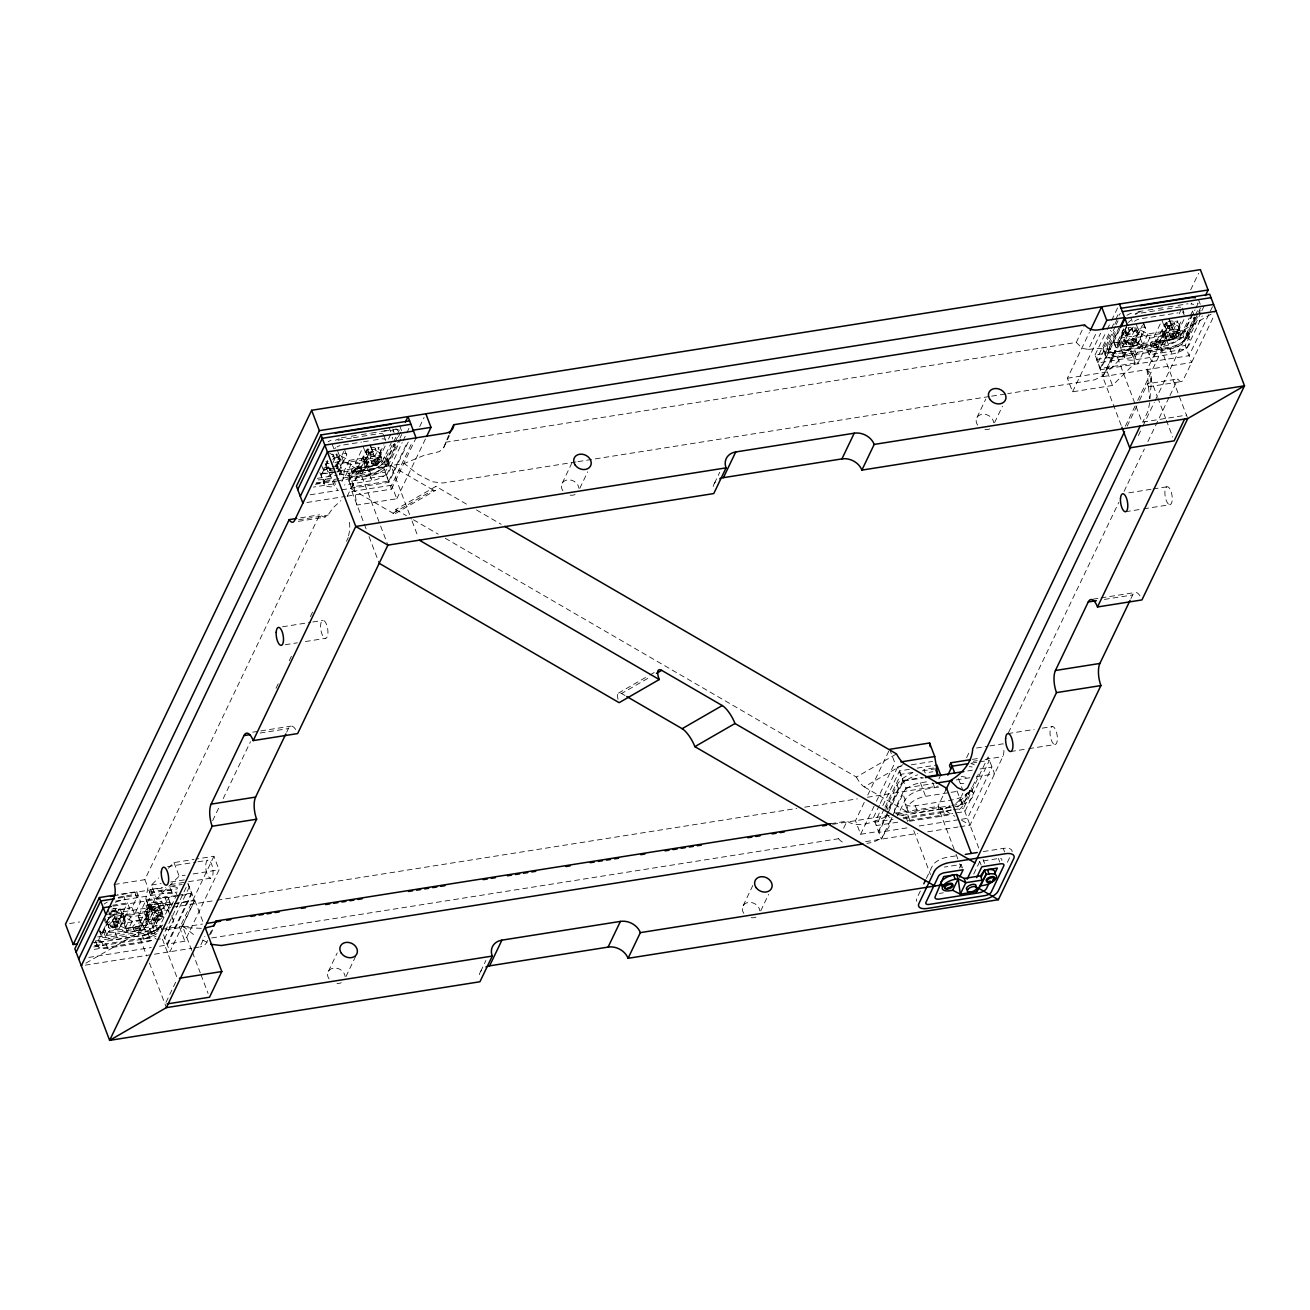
<?xml version="1.0" encoding="UTF-8"?>
<svg xmlns="http://www.w3.org/2000/svg" width="1310" height="1310" viewBox="0 0 1310 1310"><rect width="100%" height="100%" fill="white"/><g stroke="black" fill="none" stroke-linecap="round" stroke-linejoin="round"><path stroke-width="0.75" stroke-dasharray="5 3.75" d="M1150 398.633L1151.605 378.328L1150.065 372.58L1147.052 369.78L1159.415 343.957L1214.452 312.206M448.691 435.264L443.746 447.496L439.44 451.606L424.178 455.323L404.233 463.478L359.562 470.552L329.121 452.867M348.558 535.921L349.835 529.289L349.508 519.448M1149.689 402.694L1148.1 410.963L1142.828 422M1151.605 378.328L1148.412 386.794L1147.478 383.781L1177.903 378.967L1178.754 380.211A12.15 4.618 81 0 0 1183.356 379.736L1214.436 314.826M339.29 472.975L345.414 476.07L361.74 473.5L365.719 467.768L367.226 462.037L365.605 457.763L349.279 460.35L341.632 456.453L336.13 467.932L343.793 471.813L360.119 469.226L369.616 452.032L372.531 451.573A10.857 4.847 -20.8 0 1 379.703 455.733L382.143 461.89A5.109 2.276 -20.8 0 1 376.183 465.328L357.515 468.276L355.501 462.938L362.379 448.56M1127.713 324.323L1120.001 338.193L1122.031 343.531L1134.853 341.501L1142.516 345.381L1158.842 342.794L1168.34 325.601L1171.255 325.142A10.857 4.847 -20.8 0 1 1178.427 329.301L1180.867 335.458A5.109 2.276 -20.8 0 1 1174.906 338.897L1156.239 341.861L1154.208 336.523L1161.102 322.129M1168.34 325.601L1162.822 337.079L1164.443 341.353L1165.949 335.606L1169.961 329.874L1172.876 329.416A10.857 4.847 -20.8 0 1 1180.048 333.575A10.857 4.847 -20.8 0 1 1167.39 340.878L1164.443 341.353L1160.463 347.068L1165.949 335.606L1164.328 331.332L1148.002 333.919L1140.339 330.038L1137.424 330.497A10.857 4.847 -20.8 0 0 1124.766 337.8L1126.387 342.074A10.857 4.847 -20.8 0 0 1133.559 346.233L1136.474 345.774L1144.138 349.655L1160.807 346.855A22.974 10.251 -20.8 0 0 1187.613 331.397L1194.507 317.004M892.012 817.358L888.933 826.97L881.499 838.089L873.033 842.363L866.974 843.329M1159.415 343.957L1114.761 351.014L1110.454 364.458L1103.02 375.593L1094.554 379.867L1007.783 393.606M105.062 918.294L107.076 923.648L105.914 923.828L110.122 915.051L108.091 909.713L119.75 907.879L125.498 923.01L162.817 917.098L157.528 902.754M334.967 468.112L323.308 469.962L327.5 461.185L325.469 455.847M169.006 911.121A15.311 6.828 -20.8 0 0 160.246 910.319L122.927 916.23A15.311 6.828 -20.8 0 0 105.046 926.547L97.497 942.316A15.311 6.828 -20.8 0 0 107.617 948.194L144.935 942.283A15.311 6.828 -20.8 0 0 155.972 938.353M321.851 473.876L329.416 458.107M161.736 901.231L163.766 906.569L150.945 908.6L141.447 925.793L143.068 930.067L147.064 924.336L149.979 923.878A10.857 4.847 -20.8 0 0 162.636 916.574A10.857 4.847 -20.8 0 0 155.481 912.399L152.566 912.874L148.554 918.588L132.228 921.176L124.597 917.295L121.65 917.753L120.029 913.496A10.857 4.847 -20.8 0 0 107.371 920.783L108.992 925.056A10.857 4.847 -20.8 0 0 116.164 929.232L119.079 928.757L126.726 932.638L143.068 930.067L148.554 918.588L145.868 911.842L150.077 903.081L161.736 901.231L157.544 909.991L156.365 910.172L158.395 915.51L152.91 926.989A6.386 2.849 -20.8 0 1 145.459 931.279L105.815 937.551A6.386 2.849 -20.8 0 1 101.59 935.111L107.076 923.648M116.164 929.232L112.775 920.193L119.75 907.879M332.936 462.774L337.145 453.997L335.966 454.193L337.996 459.532L339.159 459.335L337.145 453.997M114.379 916.82L116.41 922.158L114.805 925.531A3.832 1.703 -20.8 0 0 117.327 927.005A3.832 1.703 -20.8 0 0 121.797 924.434L129.543 908.239L127.528 902.901L112.595 905.259M337.996 459.532L339.618 456.158A3.832 1.703 -20.8 0 1 344.088 453.571A3.832 1.703 -20.8 0 1 346.61 455.045L338.864 471.24L320.197 474.187A5.109 2.276 -20.8 0 1 319.034 474.285M116.41 922.158L117.572 921.978L121.781 913.217M335.802 466.36L339.159 459.335M112.775 920.193A3.832 1.703 -20.8 0 0 115.296 921.667A3.832 1.703 -20.8 0 0 119.767 919.096L127.528 902.901M338.864 471.24L336.834 465.901L343.728 451.508M136.731 897.759L135.421 894.337L136.715 891.635L117.081 894.746M114.412 884.479L144.837 879.665L319.591 514.814L323.455 516.893L327.025 516.451L333.018 507.903L340.78 500.682M136.715 891.635L140.596 901.837L134.586 914.38L132.015 907.601L138.025 895.058L118.375 898.169M339.356 474.711L341.058 471.142L329.399 472.975A15.311 6.828 -20.8 0 1 320.639 472.173M110.122 915.051L122.976 913.021L130.607 916.902L132.228 921.176L126.726 932.638L125.105 928.381L130.607 916.902L146.933 914.331L150.945 908.6M341.926 481.49L343.646 477.921L341.058 471.142M150.716 895.549L149.422 892.126L150.716 889.424L162.505 887.558M328.695 467.506A15.311 6.828 -20.8 0 0 321.441 476.807A15.311 6.828 -20.8 0 0 331.97 479.755L369.305 473.86A15.311 6.828 -20.8 0 0 387.171 463.543L384.6 456.764A15.311 6.828 -20.8 0 1 366.718 467.064L355.059 468.915L357.63 475.694L351.62 488.237L347.756 478.052L349.049 475.35L350.343 478.772M145.868 911.842L147.047 911.662L149.078 917L147.457 920.373A3.832 1.703 -20.8 0 1 142.986 922.944A3.832 1.703 -20.8 0 1 140.465 921.47L138.434 916.132L146.18 899.954L164.847 896.99A5.109 2.276 -20.8 0 1 168.22 898.955L170.251 904.293L157.642 930.591A5.109 2.276 -20.8 0 1 151.682 934.03L95.712 942.889A5.109 2.276 -20.8 0 1 94.549 942.987M150.716 889.424L154.596 899.626L148.587 912.169L145.999 905.39L152.009 892.847L177.554 888.802M355.059 468.915L349.049 481.458L386.368 475.546L402.154 442.6M140.465 921.47L148.21 905.292L146.18 899.954M357.515 468.276L365.277 452.097A3.832 1.703 -20.8 0 1 369.748 449.51A3.832 1.703 -20.8 0 1 372.269 450.984L365.293 463.314L363.263 457.976L367.455 449.199L368.634 449.019L370.665 454.357M138.434 916.132A3.832 1.703 -20.8 0 0 140.956 917.606A3.832 1.703 -20.8 0 0 145.426 915.035L147.047 911.662M144.837 879.665L148.014 887.492L145.852 898.676L147.391 904.424L150.421 907.224L138.041 933.047L81.302 965.781M347.199 496.375L359.562 470.552L379.9 524.098M365.605 457.763L360.119 469.226L361.74 473.5L371.238 456.306L374.152 455.847A10.857 4.847 -20.8 0 1 381.325 460.007A10.857 4.847 -20.8 0 1 368.667 467.31L365.719 467.768L364.098 463.494L369.616 452.032L371.238 456.306L365.719 467.768M152.566 912.874L147.064 924.336L145.443 920.062L148.357 919.604A10.857 4.847 -20.8 0 0 161.015 912.3A10.857 4.847 -20.8 0 0 153.859 908.141L155.481 912.399M100.133 931.885A6.386 2.849 -20.8 0 0 103.785 932.212L143.429 925.941A6.386 2.849 -20.8 0 0 150.879 921.651L156.365 910.172M364.098 463.494L376.952 461.464L374.922 456.126L379.13 447.365L377.951 447.545L379.982 452.883L381.161 452.703L379.13 447.365M379.982 452.883L383.912 444.696M158.395 915.51L159.574 915.33L163.766 906.569M376.952 461.464L381.161 452.703M97.677 936.928L149.668 928.692A5.109 2.276 -20.8 0 0 155.612 925.253L168.22 898.955M385.156 446.022L380.113 456.551A5.109 2.276 -20.8 0 1 374.152 459.99L355.501 462.938M388.513 439.014L391.035 433.757M382.143 461.89L391.313 442.731M171.233 906.16L175.54 897.17M339.323 474.842L369.305 470.11A12.756 5.699 -20.8 0 0 384.207 461.513L392.82 443.533M393.671 441.732L396.259 436.328M397.127 434.543L399.714 429.14M212.646 820.666L219.687 805.961M223.208 798.609L250.505 741.624M276.05 688.307L278.686 682.805M289.248 660.731L291.901 655.229M310.388 616.617L313.024 611.099M346.479 541.243L348.247 537.575M360.709 473.5A22.974 10.251 -20.8 0 0 387.514 458.042L394.408 443.648M395.276 441.847L397.847 436.459M383.601 467.555L348.738 473.074L353.897 486.632L388.759 481.114L383.601 467.555L394.932 443.893A15.311 6.828 -20.8 0 1 394.736 447.758L387.171 463.543A15.311 6.828 -20.8 0 0 377.051 457.665L339.732 463.576A15.311 6.828 -20.8 0 0 335.982 464.428M398.42 436.623L401.908 429.352M337.341 480.819L371.336 475.448A12.756 5.699 -20.8 0 0 386.237 466.851L399.157 439.882M400.008 438.08L401.728 434.478M347.199 496.13L391.526 489.121L385.075 472.14L400.86 439.194M189.344 886.935L164.782 938.189L156.725 939.466M403.038 440.782L409.162 427.961M188.198 884.643L191.424 893.125L167.025 944.068L184.857 941.235L219.065 869.824L213.923 856.265L195.96 859.098M388.759 481.114L407.05 442.911M408.245 442.059L388.955 482.342L340.6 489.989M213.923 856.265L179.716 927.676L184.857 941.235M353.897 486.632L356.877 505.087L396.799 498.766L391.641 485.208L412.699 441.257M419.708 426.601L424.096 417.448M194.486 900.494L169.94 951.748L163.488 934.767L188.034 883.513L194.486 900.494L174.345 903.687M391.526 489.121L416.072 437.867M174.59 903.523L194.781 900.33L182.483 926.023L191.735 950.372M396.799 498.766L425.734 438.342M286.661 732.175L288.397 728.573A16.211 6.157 81 0 1 296.175 730.358M165.961 1002.412L175.638 982.222M193.765 947.981L199.791 947.032L204.851 936.47M209.289 935.078L211.827 929.805M210.566 934.357L213.808 927.595M443.746 447.496L449.412 435.673M328.417 971.299L337.21 952.943M562.252 483.095L571.913 462.905M345.987 976.507L355.665 956.316M579.822 488.302L587.731 471.796M480.639 971.48L485.912 960.476M714.458 483.292L719.73 472.271M743.163 905.652L752.824 885.462M976.982 417.448L985.775 399.091M760.733 910.859L768.642 894.337M994.552 422.671L1002.478 406.149M211.647 937.96L838.564 838.728L840.25 835.207M843.624 828.182L846.997 821.141C859.933 829.738 876.062 820.224 888.769 815.737M445.318 442.305L1076.28 342.434L1084.713 324.847M864.24 802.408L855.479 820.715L860.621 834.274L878.47 831.457L902.868 780.514L897.71 766.956L901.591 766.334M867.76 795.088L889.687 749.304M1135.066 362.985L1100.204 368.503L1095.062 354.944L1129.924 349.426L1135.066 362.985L1112.468 385.484L1072.562 391.805L1067.404 378.246L1089.331 332.462M1076.28 342.434L1082.486 348.509L1088.397 349.344L1096.83 331.741M860.621 834.274L875.538 803.145M876.406 801.311L894.828 762.862L890.325 750.99M1072.562 391.805L1100.629 333.198M879.419 805.159L873.312 817.899L881.384 839.137L891.913 817.178M880.287 803.341L897.71 766.956M1095.062 354.944L1106.377 331.283M1107.261 329.465L1110.749 322.194M1111.617 320.377L1117.708 307.637M879.321 813.019L874.949 822.156L893.076 819.29M882.825 805.683L899.495 770.902L909.32 769.347M1126.649 327.074L1102.971 376.51L1096.535 359.529L1110.553 330.235M1111.437 328.401L1114.941 321.081M1115.809 319.263L1119.329 311.927M1197.864 313.45L1184.944 340.42A12.756 5.699 -20.8 0 1 1170.059 349.017L1114.073 357.876A12.756 5.699 -20.8 0 1 1105.64 352.979L1103.61 347.641L1111.371 331.463M1114.81 324.258L1118.265 317.069M884.135 809.105L876.243 825.578L898.398 822.074M885.003 807.271L900.789 774.325L914.544 772.147M1115.367 326.337L1097.829 362.952L1135.148 357.04L1141.157 344.497L1129.498 346.331A15.311 6.828 -20.8 0 1 1119.379 340.469L1124.406 329.94M1116.235 324.503L1117.987 320.835M885.92 809.613A22.974 10.251 -20.8 0 1 886.706 806.583L897.055 785.001A22.974 10.251 -20.8 0 1 912.579 772.834M1108.293 343.957A22.974 10.251 -20.8 0 0 1123.472 352.767L1124.782 356.189A22.974 10.251 -20.8 0 1 1109.603 347.363L1108.293 343.957L1114.335 331.365M1105.64 352.979L1116.841 329.596M888.868 808.204L898.349 788.423A22.974 10.251 -20.8 0 1 917.622 774.832M1109.603 347.363L1119.935 325.781M1100.204 368.503L1119.379 328.482M887.59 814.05L878.813 832.358L909.042 827.576M888.458 812.233L903.36 781.104L923.517 777.911M1119.69 329.449L1100.4 369.731L1189.038 355.698L1213.584 304.444M1143.303 323.292L1145.333 328.63L1137.588 344.808L1118.92 347.756A5.109 2.276 -20.8 0 1 1115.547 345.807L1123.947 328.27M894.943 812.642A15.311 6.828 -20.8 0 1 895.008 808.892L902.574 793.123A15.311 6.828 -20.8 0 1 920.439 782.807L928.217 781.579M1121.18 425.39L1102.676 376.674L1114.99 350.982L1142.025 422.18L1186.467 415.139M892.781 815.344L905.947 787.883L899.495 770.902M1122.031 343.531L1126.223 334.77L1124.193 329.432M1126.223 334.77L1127.386 334.574L1130.53 328.024M1133.314 327.123A15.311 6.828 -20.8 0 0 1129.515 331.463L1121.949 347.248A15.311 6.828 -20.8 0 0 1132.069 353.127L1169.388 347.215A15.311 6.828 -20.8 0 0 1187.269 336.899L1194.818 321.13A15.311 6.828 -20.8 0 0 1194.884 317.38M1137.882 332.92L1133.69 341.681L1131.66 336.342L1135.852 327.582L1134.689 327.762L1136.72 333.1L1137.882 332.92L1135.852 327.582M1136.72 333.1L1138.341 329.727A3.832 1.703 -20.8 0 1 1142.811 327.156A3.832 1.703 -20.8 0 1 1145.333 328.63M1137.588 344.808L1135.557 339.47L1142.451 325.077M1141.157 344.497L1143.728 351.276L1137.719 363.82L1133.854 353.618L1135.148 350.916L1123.472 352.767M938.975 778.779L940.695 775.192M1192.247 314.334L1184.682 330.12A15.311 6.828 -20.8 0 1 1166.817 340.436L1155.158 342.27L1157.729 349.066L1151.719 361.609L1147.838 351.407L1149.132 348.706L1150.442 352.128M1155.158 342.27L1149.148 354.813L1186.467 348.918L1202.253 315.972M1156.239 341.861L1164.001 325.666A3.832 1.703 -20.8 0 1 1168.454 323.095A3.832 1.703 -20.8 0 1 1170.993 324.569L1164.017 336.883L1161.986 331.545L1166.178 322.784L1167.357 322.587L1169.961 329.874L1164.443 341.353M1164.328 331.332L1158.842 342.794L1187.761 418.545M946.606 788.276L937.894 806.452L955.334 852.351M966.583 757.737L969.236 752.202M1125.372 426.192L1136.851 402.252M1137.735 400.401L1175.659 321.196M1179.197 313.827L1181.833 308.308M1190.659 289.887L1198.601 273.315M1127.173 426.159L1138.652 402.203M1139.536 400.369L1147.478 383.781M1162.822 337.079L1175.676 335.032L1173.645 329.694L1177.854 320.934L1176.675 321.114L1178.705 326.452L1179.868 326.272L1177.854 320.934M1178.705 326.452L1181.849 319.902M1175.676 335.032L1179.868 326.272M1183.863 319.607L1178.836 330.12A5.109 2.276 -20.8 0 1 1172.876 333.559L1154.208 336.523M1180.867 335.458L1189.251 317.937M1190.102 316.185L1193.459 309.16M956.513 802.899A15.311 6.828 -20.8 0 0 960.328 798.56L962.85 793.303M1103.61 347.641A12.756 5.699 -20.8 0 0 1112.043 352.537L1168.029 343.678A12.756 5.699 -20.8 0 0 1182.93 335.082L1194.982 309.913M1195.85 308.112L1198.421 302.725M1195.359 315.219L1197.946 309.815L1199.239 313.237A22.974 10.251 -20.8 0 0 1200.025 310.208M951.862 805.453L961.966 803.865L967.255 792.812M1138.406 435.477L1141.927 428.108M1142.811 426.274L1154.274 402.334M1155.158 400.483L1194.867 317.593M920.34 891.029L916.885 898.218A12.756 5.699 -20.8 0 0 916.836 901.346M926.366 878.437L932.392 865.844A12.756 5.699 -20.8 0 1 947.294 857.264L957.283 855.676M1198.732 311.649L1200.451 308.063M959.084 809.678A15.311 6.828 -20.8 0 0 962.899 805.339L970.464 789.553A15.311 6.828 -20.8 0 1 952.583 799.87L915.264 805.781A15.311 6.828 -20.8 0 1 905.144 799.902L902.574 793.123M957.053 807.009A22.974 10.251 -20.8 0 0 967.32 797.446L977.653 775.864A22.974 10.251 -20.8 0 0 978.439 772.851M1160.807 346.855L1162.101 350.278A22.974 10.251 -20.8 0 0 1188.907 334.82L1197.52 316.823M978.75 848.061L963.587 808.139L988.133 756.885L994.585 773.85L972.413 777.37M1102.676 376.674L1191.625 362.477L1185.173 345.496L1200.942 312.55M1201.827 310.716L1204.463 305.23M1008.438 732.749L1118.773 502.418M1124.062 491.365L1144.367 448.986M1147.888 441.617L1169.077 397.389M1169.961 395.555L1177.903 378.967M959.952 826.708L970.039 825.12L1002.854 756.591A12.15 4.618 81 0 0 1003.886 749.074M959.378 868.022L961.098 864.42L944.313 867.089M973.739 874.065L979.765 861.472L998.417 858.508A5.109 2.276 -20.8 0 1 1001.79 860.474M1130.956 598.539L1132.691 594.937A16.211 6.157 81 0 1 1140.47 596.705M1007.39 862.291L1009.977 856.887M122.976 913.021L117.458 924.5L119.079 928.757L124.597 917.295L122.976 913.021L125.105 928.381L141.447 925.793M175.917 895.581L156.561 898.644L151.403 885.085L158.461 878.044M168.351 868.203L174.001 862.586L193.962 859.426M156.561 898.644L179.159 876.144L185.152 875.195M1067.404 378.246L1107.31 371.925L1129.924 349.426M366.112 528.88L350.867 488.728L393.049 513.225A12.15 3.701 60 0 0 396.046 510.998L395.784 509.525L435.919 486.387L469.438 505.857M393.049 513.225L433.168 490.087A12.15 3.701 60 0 0 436.165 487.86L435.919 486.387M395.374 513.52L435.493 490.366M618.467 693.121L648.122 676.025M649.858 675.01L655.098 671.997M618.058 699.311A16.211 4.945 60 0 1 621.562 693.514L647.73 678.416M445.203 538.23L856.396 777.059L896.531 753.905M856.396 777.059L857.444 778.975A12.15 3.701 60 0 0 864.289 786.917L904.408 763.779M341.32 437.818L349.311 436.541M351.309 436.23L359.317 434.969M361.314 434.642L370.222 433.233M371.303 433.07L380.047 431.678M381.308 431.481L387.302 430.531M1138.046 311.698L1146.037 310.437M1148.035 310.126L1156.566 308.767M1158.04 308.538L1166.391 307.211M1168.029 306.949L1176.2 305.656M1178.034 305.377L1188.023 303.789M351.473 438.015L339.585 439.898A6.386 2.849 -20.8 0 0 338.013 440.258M353.454 437.704L379.229 433.626A6.386 2.849 -20.8 0 1 382.88 433.97M343.597 444.925L361.429 442.109M363.41 441.798L371.352 440.537M373.334 440.225L381.259 438.965A6.386 2.849 -20.8 0 1 385.697 440.569M1142.304 318.51L1178.001 312.861M333.379 458.467A10.857 4.847 -20.8 0 1 338.717 456.928L341.632 456.453L343.253 460.727L350.9 464.608L367.226 462.037M335 462.741A10.857 4.847 -20.8 0 1 340.338 461.185L343.253 460.727L337.751 472.19L336.13 467.932M1126.387 342.074A10.857 4.847 -20.8 0 1 1139.045 334.77L1141.96 334.312L1149.623 338.193L1165.949 335.606M325.158 464.002L329.056 463.38M363.263 457.976L374.922 456.126M1120.001 338.193L1131.66 336.342M1161.986 331.545L1173.645 329.694M1119.379 340.469L1121.949 347.248A15.311 6.828 -20.8 0 1 1139.815 336.932L1177.15 331.021A15.311 6.828 -20.8 0 1 1187.269 336.899L1184.682 330.12M323.767 467.965L336.834 465.901M1115.547 345.807L1113.516 340.469A5.109 2.276 -20.8 0 0 1116.89 342.418L1135.557 339.47M338.553 471.207A15.311 6.828 -20.8 0 1 342.303 470.356L379.622 464.444A15.311 6.828 -20.8 0 1 389.741 470.323A15.311 6.828 -20.8 0 1 371.876 480.639L344.366 484.978M1142.402 343.711L1179.721 337.8A15.311 6.828 -20.8 0 1 1189.84 343.678A15.311 6.828 -20.8 0 1 1171.959 353.995L1134.64 359.906A15.311 6.828 -20.8 0 1 1124.52 354.027A15.311 6.828 -20.8 0 1 1142.402 343.711L1139.815 336.932M317.331 478.33L337.325 475.17M318.15 479.853A22.974 10.251 -20.8 0 0 323.39 479.411L333.1 477.872M316.087 483.062L333.755 480.262L337.636 490.464M347.756 478.052L385.075 472.14M1096.535 359.529L1133.854 353.618M1147.838 351.407L1185.173 345.496M315.35 484.307L336.342 480.983L335.049 483.685L313.45 487.091M310.126 494.803L338.586 490.3M391.641 485.208L351.735 491.512L348.738 473.074M306.917 502.516L345.185 496.457M575.991 461.939L442.813 483.03L432.234 481.752L417.677 474.122L404.233 463.478M578.005 461.628L989.623 396.471M991.654 396.16L1005.769 393.917M300.579 517.827L319.591 514.814M298.549 519.792L328.106 515.108M298.369 521.347L325.437 517.057M1148.412 386.794L1181.293 381.587M282.518 626.786L310.798 622.299M312.812 621.988L322.915 620.383M1128.827 492.822L1151.048 489.301M1153.078 488.99L1167.21 486.747M285.22 644.733L297.337 642.817M305.41 641.54L325.617 638.33A9.072 3.439 81 0 0 326.567 624.559A9.072 3.439 81 0 0 320.623 625.181A9.072 3.439 81 0 0 325.617 638.33M1125.47 511.735L1141.632 509.181M1143.646 508.853L1169.912 504.694A9.072 3.439 81 0 0 1170.862 490.923A9.072 3.439 81 0 0 1164.918 491.545A9.072 3.439 81 0 0 1169.912 504.694M252.765 732.175L258.823 731.226M260.837 730.898L291.131 726.1M1093.015 599.178L1099.074 598.228M1101.088 597.9L1135.426 592.464M260.117 733.043L288.397 728.573M1104.412 599.407L1132.691 594.937M167.664 866.598L195.927 862.127M197.957 861.8L208.061 860.195M1007.914 733.6L1034.163 729.441M1042.252 728.163L1052.356 726.559M976.523 748.026L987.937 746.209M989.836 745.914L1003.149 743.802L1003.575 745.947M193.127 873.934L219.065 869.824M151.403 885.085L161.081 883.546M170.775 882.023L184.333 879.878M911.269 764.811L932.573 761.438M170.349 884.545L186.511 881.99M188.542 881.663L210.746 878.158A9.072 3.439 81 0 0 211.696 864.387A9.072 3.439 81 0 0 205.752 864.993A9.072 3.439 81 0 0 210.746 878.158M1010.616 751.547L1026.778 748.992M1028.792 748.665L1055.041 744.522A9.072 3.439 81 0 0 1055.991 730.751A9.072 3.439 81 0 0 1050.047 731.357A9.072 3.439 81 0 0 1055.041 744.522M170.365 886.313L182.139 884.447M917.164 768.118L936.814 765.007M972.413 759.374L978.308 758.441M113.708 895.745L165.682 887.509M973.297 761.274L977.244 760.651M985.12 759.407L1002.854 756.591M118.129 897.465A22.974 10.251 -20.8 0 1 123.762 896.187L135.421 894.337M149.422 892.126L161.081 890.276A22.974 10.251 -20.8 0 1 177.063 896.073M933.572 768.004L923.861 769.543L925.155 772.966L932.933 771.737M922.404 770.902L938.107 768.413M971.758 763.091L977.637 762.158M979.602 761.847L989.427 760.291L964.88 811.545L954.81 813.15M115.739 901.083L171.708 892.225A12.756 5.699 -20.8 0 1 177.112 892.192M177.865 895.27L191.424 893.125M902.868 780.514L922.24 777.452M113.102 906.192L179.83 895.631M181.844 895.319L191.915 893.715L167.369 944.969L159.312 946.246M967.828 770.902L972.364 770.182M979.913 768.986L991.997 767.07L967.451 818.324L961.409 819.29M132.015 907.601L120.34 909.451A15.311 6.828 -20.8 0 0 109.32 913.381M145.999 905.39L157.675 903.54A15.311 6.828 -20.8 0 1 167.795 909.418L169.727 914.511M110.891 911.203L129.543 908.239M148.21 905.292L166.878 902.328A5.109 2.276 -20.8 0 1 170.251 904.293M172.56 903.851L150.355 907.355L158.887 929.838M105.848 914.527L172.331 903.998M905.947 787.883L934.145 783.429M956.3 779.908L970.399 777.682M69.545 923.55L79.632 921.945M107.911 917.475L170.529 907.568M172.56 907.24L214.971 900.527M216.985 900.216L796.676 808.45M804.766 807.173L857.28 798.871M867.384 797.266L938.075 786.082M938.73 787.097L923.01 789.586A15.311 6.828 -20.8 0 0 905.144 799.902L897.579 815.672L895.008 808.892M149.078 917L147.899 917.18L152.107 908.419L150.077 903.081M951.24 807.271L917.835 812.56A15.311 6.828 -20.8 0 1 907.715 806.682A15.311 6.828 -20.8 0 1 925.597 796.365L949.16 792.632M951.125 792.321L958.986 791.093M105.046 926.547A15.311 6.828 -20.8 0 0 115.165 932.409L152.5 926.514A15.311 6.828 -20.8 0 0 160.017 924.32M201.347 928.315L187.543 927.742L182.712 925.99L138.041 933.047L146.753 956.005M895.172 813.215L937.894 806.452L954.81 816.277M830.867 823.695L846.997 821.141M95.745 940.973L158.068 931.099M166.141 929.822L202.493 924.074M832.685 824.317L889.244 815.377M897.317 814.1L949.848 805.781M125.498 923.01A15.311 6.828 -20.8 0 0 107.633 933.326A15.311 6.828 -20.8 0 0 117.753 939.204L155.071 933.293L152.5 926.514M901.886 815.409L942.447 808.876A15.311 6.828 -20.8 0 0 949.963 806.682M94.991 945.624L155.431 936.044M903.147 817.702L951.502 810.038M953.516 809.727L963.587 808.139M93.763 946.933L149.749 938.075A12.756 5.699 -20.8 0 0 156.021 936.257M903.196 818.816L940.514 812.92A22.974 10.251 -20.8 0 0 951.797 809.629M94.271 949.357L154.711 939.778M908.469 820.486L952.796 813.461M909.664 821.239L945.034 815.655A15.311 6.828 -20.8 0 0 952.55 813.461M88.802 957.413L151.239 947.523M919.112 825.988L959.395 819.601M85.314 965.142L191.768 948.293M865.599 841.642L917.819 833.373M927.726 831.801L957.987 827.019M983.27 851.565L1003.263 848.405A12.756 5.699 -20.8 0 1 1012.139 851.615M939.352 893.42L943.315 892.798M1088.397 349.344L1099.991 348.345L1109.914 349.262L1114.761 351.014M147.391 904.424L157.446 914.134L164.061 917.164M125.105 928.381L117.458 924.5L114.543 924.958A10.857 4.847 -20.8 0 1 107.371 920.783M202.624 940.023L210.714 944.264M476.496 509.967L501.206 524.311M433.168 490.087L390.986 465.574L411.324 519.137M961.573 820.207L970.039 825.12M395.784 509.525L406.378 515.682M413.436 519.775L438.146 534.136M864.289 786.917L906.487 811.43L910.843 822.893M621.562 693.514L625.017 695.512M182.712 925.99L196.156 936.617M150.421 907.224L157.446 914.134M838.564 838.728L839.988 840.299A12.15 9.858 25.6 0 0 845.458 843.378M1198.486 299.597L1200.5 304.935A12.756 5.699 -20.8 0 0 1197.422 303.134M1194.245 315.677L1192.313 310.585A15.311 6.828 -20.8 0 1 1192.771 312.32M1193.541 317.74L1194.818 321.13M1182.193 308.096L1184.224 313.434M1182.848 311.436L1184.207 314.99M1187.613 331.397L1188.907 334.82M1187.319 333.149L1189.906 339.929M1182.93 335.082L1184.944 340.42M1178.46 326.648L1180.081 330.922M1178.312 332.773L1178.722 333.837M1173.957 321.785L1174.759 323.914M1177.15 331.021L1179.721 337.8M1168.978 318.281L1171.009 323.619M1168.962 319.231L1170.993 324.569M1171.255 325.142L1172.876 329.416M1172.876 333.559L1174.906 338.897M1166.178 322.784L1168.209 328.122M1170.108 336.244L1170.518 337.309M1164.574 325.748L1165.392 327.893M1161.97 320.328L1164.001 325.666M1167.39 340.878L1165.769 336.604A10.857 4.847 -20.8 0 0 1178.427 329.301M1166.817 340.436L1171.959 353.995M1159.727 340.649L1160.545 342.778M1143.319 322.342L1145.349 327.68M1150.36 344.612L1151.162 346.757M1136.31 324.389L1138.341 329.727M1137.424 330.497L1139.045 334.77M1130.858 317.773L1132.2 321.343M1131.971 328.417L1132.773 330.562M1136.327 339.405L1136.736 340.469M1147.118 369.649L1157.074 395.882M1157.794 397.749L1165.622 418.365M1166.326 420.232L1172.745 437.098M1128.221 328.073L1129.515 331.463M1133.559 346.233L1131.938 341.959A10.857 4.847 -20.8 0 1 1124.766 337.8M1135.148 350.916L1136.441 354.339M1125.355 329.236L1127.386 334.574M1128.123 342.892L1128.532 343.957M1129.498 346.331L1134.64 359.906M1122.588 332.396L1123.407 334.541M1124.733 340.453L1126.354 344.726M1119.313 344.202L1124.455 357.777M1116.89 342.418L1118.92 347.756M1113.5 341.714L1115.531 347.052M1112.043 352.537L1114.073 357.876M1108.211 349.573L1109.504 352.996M1103.56 350.769L1105.591 356.107M1107.31 371.925L1112.468 385.484M1003.263 848.405L1004.623 851.958M998.417 858.508L999.776 862.078M971.168 787.506L973.101 792.583M967.32 797.446L966.027 794.04A22.974 10.251 -20.8 0 1 955.76 803.587M958.412 778.599L962.277 788.767M960.328 798.56L962.899 805.339M957.037 790.913L961.966 803.865M983.106 859.54L984.563 863.356M979.765 861.472L981.108 865.026M932.753 782.659L934.685 787.736M942.447 808.876L945.034 815.655M961.098 864.42L962.457 867.99M956.071 854.267L958.969 861.914M959.69 863.83L961.147 867.646M920.439 782.807L925.597 796.365M915.264 805.781L917.835 812.56M905.079 803.652L907.65 810.432M897.055 785.001L898.349 788.423M913.741 830.556L930.46 874.54M907.699 821.55L905.128 814.771A15.311 6.828 -20.8 0 1 898.644 814.804M886.706 806.583L888.016 810.006M399.763 426.012L401.793 431.35M392.738 428.992L394.081 432.562M389.332 428.288L390.691 431.842M393.442 444.368L394.736 447.758M383.47 434.511L385.5 439.849M412.06 521.036L417.874 536.347M387.514 458.042L388.808 461.464A22.974 10.251 -20.8 0 1 362.002 476.922M387.236 459.794L389.807 466.573M384.207 461.513L386.237 466.851M379.753 453.08L381.374 457.354M375.233 448.2L376.035 450.345M379.589 459.188L379.998 460.252M377.051 457.665L379.622 464.444M370.255 444.712L372.286 450.05M370.239 445.646L372.269 450.984M372.531 451.573L374.152 455.847M374.152 459.99L376.183 465.328M367.455 449.199L369.485 454.537M371.385 462.659L371.794 463.724M365.85 452.179L366.669 454.308M363.247 446.759L365.277 452.097M368.667 467.31L367.046 463.036A10.857 4.847 -20.8 0 0 379.703 455.733M369.305 470.11L371.336 475.448M366.718 467.064L371.876 480.639M361.003 467.064L361.822 469.209M380.637 526.014L387.891 545.14M344.579 449.707L346.61 455.045M351.637 471.043L352.456 473.172M337.587 450.82L339.618 456.158M338.717 456.928L340.338 461.185M369.027 536.527L379.196 563.316M339.732 463.576L342.303 470.356M332.134 444.205L334.165 449.543M337.603 465.836L338.013 466.9M333.248 454.848L334.05 456.977M329.399 469.308L329.809 470.372M327.68 468.489L326.043 464.231A10.857 4.847 -20.8 0 1 327.091 462.692M329.399 472.975L334.558 486.534A15.311 6.828 -20.8 0 1 323.914 482.686A15.311 6.828 -20.8 0 1 334.787 472.55M326.01 466.884L327.631 471.158M321.277 464.624L323.308 469.962M323.39 479.411L324.683 482.833A22.974 10.251 -20.8 0 1 316.349 483.095M319.869 472.55L324.372 484.405M194.781 900.33L203.328 922.813M174.001 862.586L179.159 876.144M171.708 892.225L169.694 886.886A12.756 5.699 -20.8 0 1 178.553 890.096M192.439 952.255L200.266 972.855M200.987 974.738L208.093 993.471M168.237 897.71L170.267 903.048M164.847 896.99L166.878 902.328M167.86 905.668L169.137 909.058M171.708 915.837L173.002 919.227M161.081 890.276L162.391 893.698A22.974 10.251 -20.8 0 1 175.524 894.894M161.064 909.648L162.686 913.922M160.917 915.755L161.31 916.82M157.544 909.991L159.574 915.33M162.162 930.28L160.229 925.204A15.311 6.828 -20.8 0 1 142.364 935.504L144.935 942.283M162.456 939.204L176.686 976.687M155.612 925.253L157.642 930.591M148.145 906.716L148.963 908.862M152.713 919.227L153.123 920.308M150.879 921.651L152.91 926.989M148.357 919.604L149.979 923.878M145.426 915.035L147.457 920.373M149.668 928.692L151.682 934.03M149.749 938.075L147.719 932.736A12.756 5.699 -20.8 0 0 161.376 925.957M143.429 925.941L145.459 931.279M142.332 923.632L143.134 925.761M138.418 917.065L140.448 922.404M149.438 963.03L166.37 1007.636M123.762 896.187L125.056 899.61A22.974 10.251 -20.8 0 0 113.79 902.885M132.965 927.611L133.767 929.74M119.767 919.096L121.797 924.434M115.526 909.386L116.344 911.531M118.932 922.404L119.325 923.468M115.558 916.64L117.572 921.978M112.758 921.126L114.789 926.481M115.165 932.409L117.753 939.204M110.728 925.875L111.121 926.94M107.322 923.452L108.943 927.726M103.883 918.49L105.914 923.828M104.996 930.28L107.567 937.076M103.785 932.212L105.815 937.551M107.617 948.194L105.029 941.415A15.311 6.828 -20.8 0 1 96.269 940.613M99.56 929.772L101.59 935.111M99.544 931.328L101.558 936.666M95.499 940.989L97.431 946.066M124.597 917.295L126.726 932.638M1147.052 369.78L1149.558 398.748M332.363 472.861A10.857 4.847 -20.8 0 1 328.728 466.95M330.742 468.603A10.857 4.847 -20.8 0 1 325.682 465.656M336.064 466.196A4.47 1.998 -20.8 0 1 337.554 468.62M332.773 470.994A4.47 1.998 -20.8 0 1 330.939 468.014M335.655 465.132A4.47 1.998 -20.8 0 1 336.474 468.194M332.38 469.93A4.47 1.998 -20.8 0 1 330.529 466.95M328.122 441.732A12.756 5.699 -20.8 0 1 331.053 440.275M393.295 429.582A12.756 5.699 -20.8 0 1 400.598 430.253M334.77 448.642A6.386 2.849 -20.8 0 1 335.753 447.725M337.014 446.89A6.386 2.849 -20.8 0 1 340.043 445.596M332.822 456.273A5.109 2.276 -20.8 0 1 332.756 459.679M328.073 461.677A5.109 2.276 -20.8 0 1 325.912 461.677M332.003 454.128A5.109 2.276 -20.8 0 1 332.724 456.83M1168.045 321.802A5.109 2.276 -20.8 0 1 1174.022 322.8A5.109 2.276 -20.8 0 1 1166.457 326.55A5.109 2.276 -20.8 0 1 1166.882 322.375M1126.846 315.301A12.756 5.699 -20.8 0 1 1132.904 312.73M1182.684 312.533A6.386 2.849 -20.8 0 1 1183.634 312.877M1134.476 321.31A6.386 2.849 -20.8 0 1 1138.767 319.181M1180.654 307.195A6.386 2.849 -20.8 0 0 1177.952 307.211L1138.292 313.483A6.386 2.849 -20.8 0 0 1135.164 314.4M1191.609 303.15A5.109 2.276 -20.8 0 1 1191.429 303.822M1119.117 315.268A12.756 5.699 -20.8 0 1 1120.345 313.467M108.992 925.056A10.857 4.847 -20.8 0 1 121.65 917.753M113.299 908.583A5.109 2.276 -20.8 0 1 115.296 911.007A5.109 2.276 -20.8 0 1 109.549 914.085M111.694 911.105A5.109 2.276 -20.8 0 1 116.115 913.135A5.109 2.276 -20.8 0 1 108.206 916.214M969.302 766.645A22.974 10.251 -20.8 0 1 972.2 767.021M950.487 806.207A22.974 10.251 -20.8 0 1 939.221 809.498M970.89 763.599A22.974 10.251 -20.8 0 1 974.329 764.843M890.047 817.62A22.974 10.251 -20.8 0 1 887.918 815.622M961.245 776.601A15.311 6.828 -20.8 0 1 967.943 779.024M960.345 783.675A15.311 6.828 -20.8 0 1 963.832 783.38M969.4 790.438A15.311 6.828 -20.8 0 1 971.545 798.51A15.311 6.828 -20.8 0 1 955.154 806.649M713.18 486.468A16.211 13.133 25.6 0 1 716.717 480.639M575.09 494.541A9.072 7.352 25.6 0 1 568.507 494.771M562.891 490.775A9.072 7.352 25.6 0 1 567.263 479.951A9.072 7.352 25.6 0 1 578.905 488.237M989.836 428.894A9.072 7.352 25.6 0 1 983.253 429.123M977.637 425.128A9.072 7.352 25.6 0 1 982.009 414.304A9.072 7.352 25.6 0 1 993.651 422.59M335.376 440.258A22.974 10.251 -20.8 0 1 339.126 438.834M395.816 428.845A22.974 10.251 -20.8 0 1 397.945 430.826M383.977 431.055A22.974 10.251 -20.8 0 1 389.201 430.613M390.789 430.662A22.974 10.251 -20.8 0 1 393.688 431.023M392.214 437.229A15.311 6.828 -20.8 0 1 392.673 438.965M207.488 940.416A12.15 9.858 25.6 0 1 199.791 947.032M756.001 917.082A9.072 7.352 25.6 0 1 749.418 917.328M743.802 913.316A9.072 7.352 25.6 0 1 748.174 902.492A9.072 7.352 25.6 0 1 759.833 910.794M341.255 982.729A9.072 7.352 25.6 0 1 336.965 983.417M329.056 978.963A9.072 7.352 25.6 0 1 333.444 968.139A9.072 7.352 25.6 0 1 345.087 976.441M479.345 974.656A16.211 13.133 25.6 0 1 482.882 968.843M162.686 925.024A22.974 10.251 -20.8 0 1 139.122 936.142M156.971 933.653A22.974 10.251 -20.8 0 1 140.416 939.548M92.077 942.087A22.974 10.251 -20.8 0 0 101.803 942.037L103.097 945.46A22.974 10.251 -20.8 0 1 94.762 945.722M104.079 904.08A22.974 10.251 -20.8 0 1 107.224 902.099M171.577 917.901A15.311 6.828 -20.8 0 1 169.121 927.333M1135.459 313.614A22.974 10.251 -20.8 0 1 1141.108 311.6M1190.888 304.018A22.974 10.251 -20.8 0 1 1193.787 304.378M1128.418 322.506A15.311 6.828 -20.8 0 1 1130.743 320.344M349.279 460.35L343.793 471.813L345.414 476.07L350.9 464.608L349.279 460.35M1140.339 330.038L1134.853 341.501L1136.474 345.774L1141.96 334.312L1140.339 330.038M1148.002 333.919L1142.516 345.381L1144.138 349.655L1149.623 338.193L1148.002 333.919M353.864 471.846A5.109 2.276 -20.8 0 0 361.167 467.637A5.109 2.276 -20.8 0 0 353.929 467.67A5.109 2.276 -20.8 0 0 353.864 471.846M373.743 464.444A4.47 1.998 -20.8 0 0 380.129 460.76A4.47 1.998 -20.8 0 0 373.808 460.776A4.47 1.998 -20.8 0 0 373.743 464.444M373.334 463.38A4.47 1.998 -20.8 0 0 379.72 459.695A4.47 1.998 -20.8 0 0 373.415 459.712A4.47 1.998 -20.8 0 0 373.334 463.38M354.683 473.991A5.109 2.276 -20.8 0 0 361.969 469.782A5.109 2.276 -20.8 0 0 354.748 469.799A5.109 2.276 -20.8 0 0 354.683 473.991M368.094 452.982A5.109 2.276 -20.8 0 0 375.38 448.773A5.109 2.276 -20.8 0 0 368.159 448.806A5.109 2.276 -20.8 0 0 368.094 452.982M368.896 455.127A5.109 2.276 -20.8 0 0 376.199 450.918A5.109 2.276 -20.8 0 0 368.978 450.935A5.109 2.276 -20.8 0 0 368.896 455.127M1152.587 345.431A5.109 2.276 -20.8 0 0 1159.89 341.222A5.109 2.276 -20.8 0 0 1152.653 341.239A5.109 2.276 -20.8 0 0 1152.587 345.431M1172.466 338.013A4.47 1.998 -20.8 0 0 1178.853 334.345A4.47 1.998 -20.8 0 0 1172.532 334.361A4.47 1.998 -20.8 0 0 1172.466 338.013M1172.057 336.948A4.47 1.998 -20.8 0 0 1178.443 333.264A4.47 1.998 -20.8 0 0 1172.122 333.28A4.47 1.998 -20.8 0 0 1172.057 336.948M1130.481 344.661A4.47 1.998 -20.8 0 0 1136.867 340.977A4.47 1.998 -20.8 0 0 1130.546 341.009A4.47 1.998 -20.8 0 0 1130.481 344.661M1130.072 343.597A4.47 1.998 -20.8 0 0 1136.458 339.912A4.47 1.998 -20.8 0 0 1130.137 339.929A4.47 1.998 -20.8 0 0 1130.072 343.597M1153.406 347.559A5.109 2.276 -20.8 0 0 1160.693 343.351A5.109 2.276 -20.8 0 0 1153.471 343.384A5.109 2.276 -20.8 0 0 1153.406 347.559M1167.619 328.695A5.109 2.276 -20.8 0 0 1174.923 324.487A5.109 2.276 -20.8 0 0 1167.685 324.52A5.109 2.276 -20.8 0 0 1167.619 328.695M1125.634 335.344A5.109 2.276 -20.8 0 0 1132.937 331.135A5.109 2.276 -20.8 0 0 1125.699 331.168A5.109 2.276 -20.8 0 0 1125.634 335.344M1124.815 333.215A5.109 2.276 -20.8 0 0 1132.118 329.006A5.109 2.276 -20.8 0 0 1124.897 329.023A5.109 2.276 -20.8 0 0 1124.815 333.215M135.192 928.413A5.109 2.276 -20.8 0 0 142.479 924.205A5.109 2.276 -20.8 0 0 135.257 924.238A5.109 2.276 -20.8 0 0 135.192 928.413M113.069 927.66A4.47 1.998 -20.8 0 0 119.472 923.976A4.47 1.998 -20.8 0 0 113.151 923.992A4.47 1.998 -20.8 0 0 113.069 927.66M112.676 926.579A4.47 1.998 -20.8 0 0 119.063 922.911A4.47 1.998 -20.8 0 0 112.742 922.928A4.47 1.998 -20.8 0 0 112.676 926.579M155.071 921.012A4.47 1.998 -20.8 0 0 161.457 917.328A4.47 1.998 -20.8 0 0 155.137 917.344A4.47 1.998 -20.8 0 0 155.071 921.012M154.662 919.947A4.47 1.998 -20.8 0 0 161.048 916.263A4.47 1.998 -20.8 0 0 154.727 916.279A4.47 1.998 -20.8 0 0 154.662 919.947M135.994 930.558A5.109 2.276 -20.8 0 0 143.298 926.35A5.109 2.276 -20.8 0 0 136.076 926.366A5.109 2.276 -20.8 0 0 135.994 930.558M151.19 909.664A5.109 2.276 -20.8 0 0 158.494 905.456A5.109 2.276 -20.8 0 0 151.256 905.488A5.109 2.276 -20.8 0 0 151.19 909.664M150.372 907.535A5.109 2.276 -20.8 0 0 157.675 903.327A5.109 2.276 -20.8 0 0 150.453 903.343A5.109 2.276 -20.8 0 0 150.372 907.535"/><path stroke-width="1.5" d="M1216.171 311.223L1097.665 329.973A12.15 9.858 25.6 0 1 1086.121 326.419L1084.713 324.847L453.751 424.718L453.62 426.52A12.15 9.858 25.6 0 1 445.924 433.135L327.435 451.884L294.619 520.414A12.15 4.618 81 0 1 290.018 520.889L289.166 519.644L296.764 518.433M1205.446 295.503L1208.098 289.969L1200.369 269.631L311.633 410.292L65.5 924.189L73.229 944.526L77.274 943.888M73.229 944.526L319.362 430.646L311.633 410.292M115.116 895.058L99.396 897.547L74.85 948.8L109.631 1040.369L479.935 981.763L492.249 956.071A16.211 13.133 25.6 0 1 501.91 940.154L620.4 921.405A16.211 13.133 25.6 0 1 640.361 932.622L942.676 884.774M409.621 420.887L320.983 434.92L296.437 486.174L302.888 503.138M76.144 952.223L100.69 900.969L114.445 898.791M297.73 489.58L322.276 438.326L410.931 424.293M78.731 959.002L103.277 907.748L111.334 906.471M289.166 519.644L114.412 884.479L114.854 886.608A12.15 4.618 81 0 1 114.117 897.268L81.302 965.781M300.317 496.359L324.864 445.105L413.502 431.088M492.249 956.071L166.37 1007.636L109.631 1040.369L212.187 826.25A16.211 6.157 81 0 1 211.139 804.127L243.955 735.598L250.013 734.648M405.396 422.066L407.999 416.613L416.072 437.867M243.955 735.598A16.211 6.157 81 0 1 253.207 740.608L355.763 526.473L320.983 434.92M426.618 436.508L431.006 427.355L425.848 413.78M166.37 1007.636L256.629 819.208A16.211 6.157 81 0 1 255.581 797.086L285.809 733.977M1121.082 308.276L1209.719 294.242L1244.5 385.811L874.196 444.417A16.211 13.133 25.6 0 0 854.235 433.201L735.729 451.966A16.211 13.133 25.6 0 0 726.067 467.867L713.77 493.559L387.891 545.14L297.648 733.567L253.207 740.608M213.514 926.285L216.035 921.012L830.867 823.695M449.526 433.512L453.751 424.718M204.753 926.563L221.832 971.529L209.518 997.221L167.107 1003.935M485.944 966.927A16.211 13.133 25.6 0 1 489.596 965.847L501.91 940.154M719.763 478.723A16.211 13.133 25.6 0 1 723.431 477.659L735.729 451.966M489.596 965.847L608.102 947.097L620.4 921.405M723.431 477.659L841.921 458.893L854.235 433.201M608.102 947.097A16.211 13.133 25.6 0 1 628.063 958.314L640.361 932.622M841.921 458.893A16.211 13.133 25.6 0 1 861.882 470.11L874.196 444.417M1090.215 330.628L1101.612 306.818L1106.754 320.393L1102.381 329.547M1120.246 326.665L1124.602 317.56L1106.754 320.393M1120.574 327.615L1124.946 318.477L1213.584 304.444M970.448 759.685L950.814 762.78L949.521 765.482L950.814 768.904M947.818 775.16L952.108 766.203L967.828 763.714M945.853 789.848L950.274 780.629C961.999 773.883 972.02 762.633 972.724 748.616L1124.52 431.694M1184.715 418.823L1174.169 440.848L1129.728 447.873L1140.273 425.848M1130.497 447.742L967.599 787.818L963.914 790.552L957.299 787.539L950.274 780.629M923.779 883.841L925.499 880.238M967.107 879.223L1056.482 692.613A16.211 6.157 81 0 1 1055.434 670.491L1088.25 601.961L1096.339 600.684M959.69 876.963L963.128 869.758L944.477 872.722A5.109 2.276 -20.8 0 0 938.517 876.144L925.908 902.459A5.109 2.276 -20.8 0 0 929.281 904.408L985.267 895.549A5.109 2.276 -20.8 0 0 991.228 892.11L1003.82 865.812A5.109 2.276 -20.8 0 0 1000.447 863.847L981.796 866.811L976.621 877.602M1097.502 606.972L1187.761 418.545L1244.5 385.811L1141.943 599.931L1097.502 606.972A16.211 6.157 81 0 0 1088.25 601.961M981.387 876.668L984.514 870.118L997.352 868.088L994.83 873.344M976.638 891.586L986.135 874.392L989.05 873.934A10.857 4.847 -20.8 0 1 996.222 878.093A10.857 4.847 -20.8 0 1 983.564 885.396L980.65 885.855L976.638 891.586L960.312 894.173L952.665 890.276L949.75 890.751A10.857 4.847 -20.8 0 1 942.578 886.575L940.957 882.318M980.65 885.855L986.135 874.392L984.514 870.118L980.519 875.85L964.176 878.437L956.562 874.54L943.691 876.57L935.176 896.629A6.386 2.849 -20.8 0 0 939.385 899.069L979.045 892.798A6.386 2.849 -20.8 0 0 986.496 888.508L989.623 881.957M628.063 958.314L998.367 899.708L1100.924 685.572A16.211 6.157 81 0 1 1099.876 663.45L1130.104 600.34M952.665 890.276L958.183 878.813L956.562 874.54M656.457 673.389L661.681 670.36L722.268 705.55A16.211 4.945 60 0 1 734.992 723.513L974.935 862.864M661.681 670.36A16.211 4.945 60 0 0 659.258 679.53L619.139 702.668L379.196 563.316M626.753 696.527L682.15 728.688L722.268 705.55M682.15 728.688A16.211 4.945 60 0 1 694.873 746.651L734.992 723.513M319.362 430.646L1208.098 289.969M335.294 433.102L391.281 424.243M1140.011 305.738L1189.988 297.812A12.756 5.699 -20.8 0 1 1195.391 297.796M1122.375 311.682L1211.013 297.665M413.158 430.171L431.006 427.355M726.067 467.867L355.763 526.473L387.891 545.14M861.882 470.11L1187.761 418.545M211.139 804.127L255.581 797.086M1055.434 670.491L1099.876 663.45M212.187 826.25L256.629 819.208M1056.482 692.613L1100.924 685.572M889.687 749.304L929.592 742.983L934.734 756.541L937.731 774.996L926.104 776.83M900.822 761.912L934.734 756.541M925.531 777.6L963.8 771.541M936.159 783.102L952.272 780.547M206.538 923.435L220.669 921.192M226.728 920.242L230.773 919.604M250.98 916.394L255.008 915.755M259.052 915.117L263.097 914.478M267.125 913.84L271.17 913.201M275.215 912.562L279.259 911.924M301.464 908.403L305.508 907.764M325.715 904.571L329.743 903.933M333.788 903.294L337.833 902.655M341.861 902.017L345.906 901.378M349.95 900.74L353.978 900.101M358.023 899.462L362.068 898.807M408.523 891.455L412.568 890.816M416.596 890.178L420.641 889.539M424.686 888.901L428.714 888.262M432.758 887.623L436.803 886.985M440.831 886.346L444.876 885.707M483.259 879.632L487.304 878.994M491.332 878.355L495.376 877.716M507.494 875.801L511.539 875.162M515.567 874.523L519.611 873.885M523.656 873.246L527.701 872.591M531.729 871.952L535.774 871.314M566.067 866.532L570.112 865.877M590.302 862.684L594.347 862.046M598.392 861.407L602.42 860.768M606.465 860.13L610.509 859.491M614.554 858.852L618.582 858.214M640.803 854.693L644.847 854.054M665.038 850.861L669.082 850.223M673.127 849.584L677.155 848.946M681.2 848.307L685.245 847.668M689.273 847.03L693.317 846.391M697.362 845.736L701.407 845.097M747.863 837.745L751.891 837.106M755.935 836.468L759.98 835.829M772.098 833.913L776.126 833.275M780.17 832.636L784.215 831.997M822.598 825.922L826.626 825.284M862.946 843.967L221.292 945.525L210.714 944.264M179.421 978.242L221.832 971.529M965.274 854.415L977.276 852.515M942.578 886.575A10.857 4.847 -20.8 0 1 955.236 879.272L958.183 878.813L965.814 882.694L982.14 880.124L980.519 875.85M205.211 927.988L213.939 925.777L216.035 921.012M504.743 526.358L896.531 753.905L897.563 755.837A12.15 3.701 60 0 0 904.408 763.779L946.606 788.276L971.299 853.301M419.315 540.162L659.258 679.53M978.079 887.918L998.367 899.708M694.873 746.651L934.816 886.019M1119.46 304.002L1127.533 325.257M1121.9 427.273L1129.728 447.873M950.814 762.78L954.679 772.982M989.05 873.934L987.429 869.66A10.857 4.847 -20.8 0 1 994.601 873.819M936.814 765.007L940.695 775.192M935.798 769.92L937.731 774.996M964.176 878.437L965.814 882.694L960.312 894.173L958.183 878.813M955.236 879.272L953.615 875.014A10.857 4.847 -20.8 0 0 942.758 879.992A10.857 4.847 -20.8 0 0 941.906 885.904M99.396 897.547L105.848 914.527M929.592 742.983L930.182 746.667M110.58 896.449A12.756 5.699 -20.8 0 1 113.708 895.745M967.779 889.85A5.109 2.276 -20.8 0 1 967.55 886.673A5.109 2.276 -20.8 0 1 974.034 884.348A5.109 2.276 -20.8 0 1 975.393 887.132M945.378 888.033A4.47 1.998 -20.8 0 1 945.181 885.249A4.47 1.998 -20.8 0 1 950.863 883.218A4.47 1.998 -20.8 0 1 952.059 885.642M951.371 886.28A4.47 1.998 -20.8 0 1 950.487 886.87M949.455 887.378A4.47 1.998 -20.8 0 1 947.277 888.016M988.248 881.466A4.47 1.998 -20.8 0 1 987.167 878.601A4.47 1.998 -20.8 0 1 993.668 876.701A4.47 1.998 -20.8 0 1 992.472 880.222M990.36 881.122A4.47 1.998 -20.8 0 1 989.263 881.368M934.423 871.183L918.916 903.556A12.756 5.699 -20.8 0 0 927.349 908.452L983.335 899.593A12.756 5.699 -20.8 0 0 998.22 891.013L1013.727 858.639A12.756 5.699 -20.8 0 0 1005.294 853.743L949.308 862.602A12.756 5.699 -20.8 0 0 934.423 871.183M946.655 889.179A4.47 1.998 -20.8 0 0 953.041 885.495A4.47 1.998 -20.8 0 0 946.737 885.511A4.47 1.998 -20.8 0 0 946.655 889.179M988.657 882.531A4.47 1.998 -20.8 0 0 995.027 878.846A4.47 1.998 -20.8 0 0 988.706 878.863A4.47 1.998 -20.8 0 0 988.657 882.531M969.58 892.077A5.109 2.276 -20.8 0 0 976.883 887.869A5.109 2.276 -20.8 0 0 969.646 887.885A5.109 2.276 -20.8 0 0 969.58 892.077M575.188 465.083A9.072 7.352 25.6 0 0 590.368 466.294A9.072 7.352 25.6 0 0 581.82 454.177A9.072 7.352 25.6 0 0 575.188 465.083M989.934 399.435A9.072 7.352 25.6 0 0 1005.114 400.647A9.072 7.352 25.6 0 0 996.566 388.53A9.072 7.352 25.6 0 0 989.934 399.435M756.116 887.623A9.072 7.352 25.6 0 0 771.279 888.835A9.072 7.352 25.6 0 0 762.731 876.717A9.072 7.352 25.6 0 0 756.116 887.623M341.37 953.271A9.072 7.352 25.6 0 0 356.533 954.482A9.072 7.352 25.6 0 0 347.985 942.365A9.072 7.352 25.6 0 0 341.37 953.271M1120.476 498.586A9.072 3.439 81 0 0 1125.47 511.735A9.072 3.439 81 0 0 1126.42 497.964A9.072 3.439 81 0 0 1120.476 498.586M1005.621 738.398A9.072 3.439 81 0 0 1010.616 751.547A9.072 3.439 81 0 0 1011.566 737.776A9.072 3.439 81 0 0 1005.621 738.398M161.326 872.034A9.072 3.439 81 0 0 166.321 885.183A9.072 3.439 81 0 0 167.271 871.412A9.072 3.439 81 0 0 161.326 872.034M276.181 632.222A9.072 3.439 81 0 0 281.175 645.371A9.072 3.439 81 0 0 282.125 631.6A9.072 3.439 81 0 0 276.181 632.222"/></g></svg>
